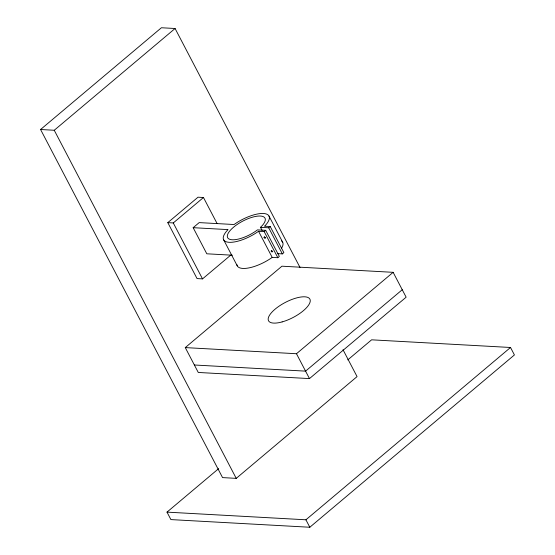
<?xml version="1.0" encoding="UTF-8"?>
<svg xmlns="http://www.w3.org/2000/svg" width="555" height="555" viewBox="0 0 555 555"><rect width="100%" height="100%" fill="white"/><g stroke="black" fill="none" stroke-linecap="round" stroke-linejoin="round"><path stroke-width="0.83" d="M262.106 230.401L260.503 227.335L262.3 225.503A21.083 7.659 -27.6 0 0 250.388 217.831A21.083 7.659 -27.6 0 0 227.481 237.339A21.083 7.659 -27.6 0 0 255.355 231.407L257.485 229.874L265.692 230.332L279.338 256.438L277.826 257.707L272.2 257.395A25.599 9.296 -27.6 0 1 236.909 264.686M343.004 349.712L357.066 376.602L236.236 478.361L222.562 477.605L40.577 129.509L161.408 27.75L175.082 28.506L300.019 267.489M40.577 129.509L54.251 130.258L175.082 28.506M230.755 255.113L202.519 278.887L197.053 278.582L167.804 222.638L198.01 197.205L203.477 197.511L217.095 223.561M167.804 222.638L173.278 222.944L203.477 197.511M232.33 255.203L206.807 253.795L193.161 227.682L199.19 222.604L234.071 224.525A25.599 9.296 -27.6 0 1 263.25 213.481A25.599 9.296 -27.6 0 1 264.901 225.878L264.575 226.204L270.216 226.516L283.869 252.622L282.356 253.892L277.431 253.621M193.161 227.682L228.036 229.61L227.723 229.93A25.599 9.296 -27.6 0 0 229.375 242.327A25.599 9.296 -27.6 0 0 258.554 231.282L264.18 231.601L265.692 230.332M260.503 227.335L268.71 227.786L270.216 226.516M185.273 347.596L281.94 266.192L393.141 272.325L406.142 297.189L309.475 378.593L198.274 372.46L185.273 347.596L296.474 353.729L393.141 272.325M402.243 289.724L305.576 371.135L194.375 364.996M347.77 359.897L371.607 339.82L510.524 347.486L514.423 354.943L309.815 527.25L170.898 519.591L166.999 512.126L218.649 468.635M166.999 512.126L305.916 519.792L510.524 347.486M269.022 216.096L282.668 242.202M268.71 227.786L282.356 253.892M264.18 231.601L277.826 257.707M258.554 231.282L272.2 257.395M296.474 353.729L309.475 378.593M223.603 239.718L237.249 265.824M173.278 222.944L202.519 278.887M305.916 519.792L309.815 527.25M54.251 130.258L236.236 478.361M281.489 240.856A25.599 9.296 -27.6 0 1 281.371 248.494M272.776 251.464A0.756 0.368 49.9 0 1 272.172 251.332A0.756 0.368 49.9 0 1 271.714 250.576M265.595 237.817A0.756 0.368 49.9 0 1 264.895 237.533A0.756 0.368 49.9 0 1 264.582 236.735M264.125 237.561A0.756 0.368 49.9 0 0 265.096 238.241A0.756 0.368 49.9 0 0 264.624 237.179A0.756 0.368 49.9 0 0 264.125 237.561M271.242 251.144A0.756 0.368 49.9 0 0 272.193 251.942A0.756 0.368 49.9 0 0 271.86 250.916A0.756 0.368 49.9 0 0 271.242 251.144M282.134 321.907A23.338 8.478 -27.6 0 0 309.919 299.194A23.338 8.478 -27.6 0 0 275.571 308.774A23.338 8.478 -27.6 0 0 282.134 321.907"/></g></svg>
